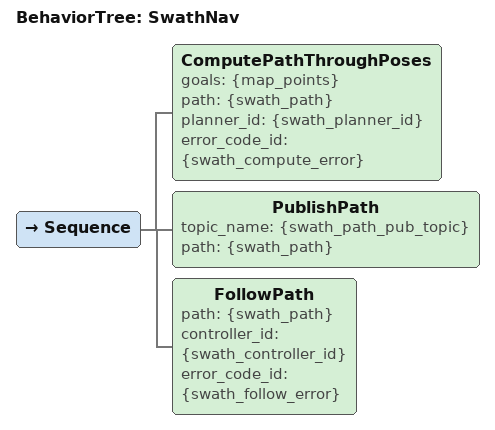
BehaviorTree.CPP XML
<root BTCPP_format="4" main_tree_to_execute="SwathNav">
  <BehaviorTree ID="SwathNav">
    <Sequence>
      <!-- Compute path through all waypoints -->
      <ComputePathThroughPoses goals="{map_points}" path="{swath_path}" planner_id="{swath_planner_id}" error_code_id="{swath_compute_error}"/>
      <PublishPath topic_name="{swath_path_pub_topic}" path="{swath_path}"/>
      <!-- Follow the computed path -->
      <FollowPath path="{swath_path}" controller_id="{swath_controller_id}" error_code_id="{swath_follow_error}"/>
    </Sequence>
  </BehaviorTree>
</root>
